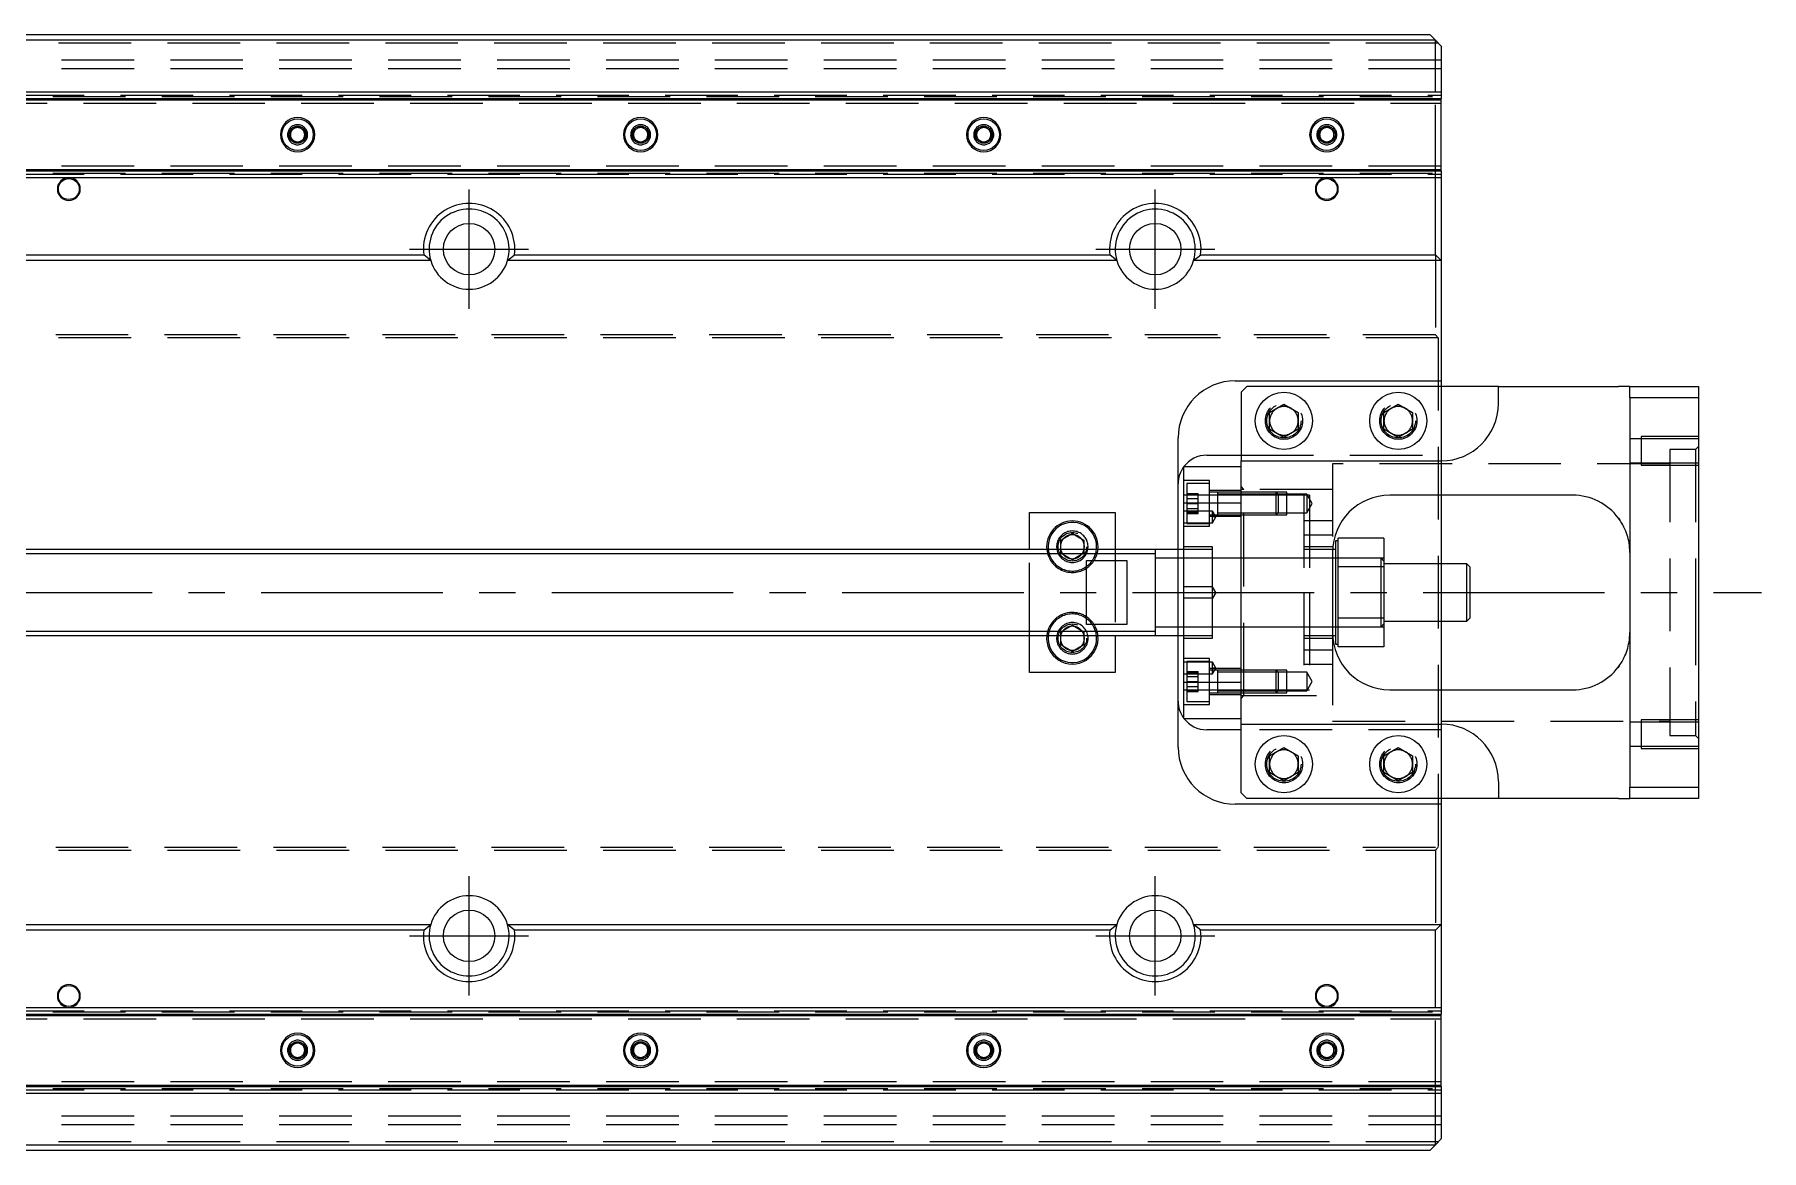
# Model space of a CAD drawing. Extents: x -30 to 950, y -327 to 110.
# Drawn here: x 454 to 756, y -97.5 to 97.5 of the extents above; entities that cross this region are included whole.
import ezdxf

# ---------------------------------------------------------------- set-up
doc = ezdxf.new("R2010")
doc.units = 0
doc.linetypes.add('CENTER', pattern=[50.8, 31.75, -6.35, 6.35, -6.35])
doc.linetypes.add('DASHED', pattern=[19.05, 12.7, -6.35])
doc.layers.get('0').update_dxf_attribs({"linetype": 'CONTINUOUS'})
doc.layers.add('CENTER', color=1, linetype='CENTER')

msp = doc.modelspace()

# ---------------------------------------------------------------- linework, layer by layer
at = {"color": 7, "linetype": 'CONTINUOUS'}
for p, q in [((450, 97.5), (698, 97.5)), ((699, 96.5), (698, 97.5)), ((699, 96.5), (450, 96.5)), ((700, 95.5), (699, 96.5)), ((699, 87.5), (699, 96.5)), ((700, 95.5), (700, 87.5)), ((450, 87.5), (700, 87.5)), ((450, 86.32), (700, 86.32)), ((450, 86.1), (700, 86.1)), ((700, 87.5), (700, 86.32)), ((700, 86.1), (700, 86.32)), ((700, 73.9), (700, 86.1)), ((498.75, 80.72), (500, 81.44)), ((498.75, 79.28), (498.75, 80.72)), ((500, 78.56), (498.75, 79.28)), ((500, 81.44), (501.25, 80.72)), ((501.25, 79.28), (500, 78.56)), ((501.25, 80.72), (501.25, 79.28)), ((558.75, 80.72), (560, 81.44)), ((558.75, 79.28), (558.75, 80.72)), ((560, 78.56), (558.75, 79.28)), ((560, 81.44), (561.25, 80.72)), ((561.25, 79.28), (560, 78.56)), ((561.25, 80.72), (561.25, 79.28)), ((618.75, 80.72), (620, 81.44)), ((618.75, 79.28), (618.75, 80.72)), ((620, 78.56), (618.75, 79.28)), ((620, 81.44), (621.25, 80.72)), ((621.25, 79.28), (620, 78.56)), ((621.25, 80.72), (621.25, 79.28)), ((678.75, 80.72), (680, 81.44)), ((678.75, 79.28), (678.75, 80.72)), ((680, 78.56), (678.75, 79.28)), ((680, 81.44), (681.25, 80.72)), ((681.25, 79.28), (680, 78.56)), ((681.25, 80.72), (681.25, 79.28)), ((450, 73.9), (700, 73.9)), ((450, 73.68), (700, 73.68)), ((450, 72.5), (700, 72.5)), ((699, 59), (699, 72.5)), ((700, 73.68), (700, 73.9)), ((700, 73.68), (700, 72.5)), ((700, 72.5), (700, 58)), ((450, 59), (522.06, 59)), ((523.29, 58), (450, 58)), ((523.29, 58), (522.06, 59)), ((536.71, 58), (537.94, 59)), ((643.29, 58), (536.71, 58)), ((537.94, 59), (642.06, 59)), ((643.29, 58), (642.06, 59)), ((656.71, 58), (657.94, 59)), ((700, 58), (656.71, 58)), ((657.94, 59), (699, 59)), ((699, 59), (700, 58)), ((700, 58), (700, 37)), ((664, 37), (700, 37)), ((700, 37), (700, 36)), ((666, 36), (665, 35)), ((665, 35), (665, 23)), ((710, 36), (666, 36)), ((710, 36), (731, 36)), ((710, 33), (710, 36)), ((733, 36), (731, 36)), ((733, 34), (733, 36)), ((733, 36), (745, 36)), ((733, 34), (733, -34)), ((745, 34), (733, 34)), ((745, 36), (745, 34)), ((745, 34), (745, -34)), ((670, 31.44), (672.5, 32.89)), ((670, 28.56), (670, 31.44)), ((672.5, 32.89), (675, 31.44)), ((675, 31.44), (675, 28.56)), ((690, 31.44), (692.5, 32.89)), ((690, 28.56), (690, 31.44)), ((692.5, 32.89), (695, 31.44)), ((695, 31.44), (695, 28.56)), ((672.5, 27.11), (670, 28.56)), ((675, 28.56), (672.5, 27.11)), ((692.5, 27.11), (690, 28.56)), ((695, 28.56), (692.5, 27.11)), ((654, 7.5), (654, 27)), ((655, 15.65), (655, 22)), ((655, 22), (665, 22)), ((659, 24), (665, 24)), ((665, 23), (700, 23)), ((665, 15.65), (665, 23)), ((655, -15.65), (655, 15.65)), ((655, 15.65), (665, 15.65)), ((660.9, 17.56), (660.9, 16.97)), ((660.9, 16.97), (660.9, 15.7)), ((660.9, 15.7), (660.9, 15.42)), ((665, -15.65), (665, 15.65)), ((665, -15.65), (665, 15.65)), ((723, 17), (691, 17)), ((700, 17), (700, 5)), ((628, 7.5), (628, 14)), ((628, 14), (643, 14)), ((643, 14), (643, 7.5)), ((731.14, 12.81), (731, 13)), ((731.28, 12.61), (731.14, 12.81)), ((731.45, 12.35), (731.28, 12.61)), ((731.61, 12.09), (731.45, 12.35)), ((731.76, 11.82), (731.61, 12.09)), ((633.5, 9.15), (635.5, 10.31)), ((633.5, 7.5), (633.5, 9.15)), ((635.5, 10.31), (637.5, 9.15)), ((637.5, 9.15), (637.5, 7.5)), ((682, 4.47), (682, 9.5)), ((690, 9.5), (682, 9.5)), ((690, 9.5), (690, 4.47)), ((731.87, 11.62), (731.76, 11.82)), ((731.97, 11.42), (731.87, 11.62)), ((732.13, 11.07), (731.97, 11.42)), ((732.28, 10.73), (732.13, 11.07)), ((732.41, 10.38), (732.28, 10.73)), ((732.53, 10.04), (732.41, 10.38)), ((732.63, 9.7), (732.53, 10.04)), ((732.72, 9.35), (732.63, 9.7)), ((732.8, 9.01), (732.72, 9.35)), ((650, 7.5), (450, 7.5)), ((655, 7.5), (650, 7.5)), ((650, 7.5), (650, -7.5)), ((650, 7.5), (650, -7.5)), ((681, 7), (681, -7)), ((681.5, 7.5), (681.01, 7.5)), ((681.75, 9), (681.5, 9)), ((681.5, 9), (681.5, 0)), ((732.86, 8.67), (732.8, 9.01)), ((732.92, 8.25), (732.86, 8.67)), ((732.96, 7.84), (732.92, 8.25)), ((732.99, 7.43), (732.96, 7.84)), ((733, 7.02), (732.99, 7.43)), ((733, 7), (733, 7.02)), ((638, -5.59), (638, 5.59)), ((638, 5.59), (645, 5.59)), ((645, 5.59), (645, -5.59)), ((682, -4.47), (682, 4.47)), ((690, 4.47), (682, 4.47)), ((704.5, 5), (690, 5)), ((690, 4.47), (690, -4.47)), ((705, 4.5), (704.5, 5)), ((704.5, -5), (704.5, 5)), ((705, 4.5), (705, -4.5)), ((681.5, 0), (681.5, -9)), ((645, -5.59), (638, -5.59)), ((682, -9.5), (682, -4.47)), ((690, -4.47), (682, -4.47)), ((690, -4.47), (690, -9.5)), ((690, -5), (704.5, -5)), ((700, -5), (700, -17)), ((704.5, -5), (705, -4.5)), ((450, -7.5), (650, -7.5)), ((628, -14), (628, -7.5)), ((633.5, -9.15), (633.5, -7.5)), ((637.5, -7.5), (637.5, -9.15)), ((643, -7.5), (643, -14)), ((650, -7.5), (655, -7.5)), ((654, -27), (654, -7.5)), ((681.01, -7.5), (681.5, -7.5)), ((681.5, -9), (681.75, -9)), ((732.71, -9.37), (732.79, -9.02)), ((732.79, -9.02), (732.86, -8.67)), ((732.86, -8.67), (732.92, -8.26)), ((732.92, -8.26), (732.96, -7.85)), ((732.96, -7.85), (732.99, -7.43)), ((732.99, -7.43), (733, -7.02)), ((733, -7.02), (733, -7)), ((635.5, -10.31), (633.5, -9.15)), ((637.5, -9.15), (635.5, -10.31)), ((690, -9.5), (682, -9.5)), ((731.52, -12.23), (731.64, -12.03)), ((731.64, -12.03), (731.76, -11.83)), ((731.76, -11.83), (731.87, -11.62)), ((731.87, -11.62), (731.97, -11.42)), ((731.97, -11.42), (732.13, -11.09)), ((732.13, -11.09), (732.27, -10.75)), ((732.27, -10.75), (732.4, -10.41)), ((732.4, -10.41), (732.52, -10.07)), ((732.52, -10.07), (732.62, -9.72)), ((732.62, -9.72), (732.71, -9.37)), ((643, -14), (628, -14)), ((731, -13), (731.14, -12.81)), ((731.14, -12.81), (731.27, -12.62)), ((731.27, -12.62), (731.4, -12.43)), ((731.4, -12.43), (731.52, -12.23)), ((655, -15.65), (665, -15.65)), ((655, -22), (655, -15.65)), ((665, -23), (665, -15.65)), ((691, -17), (723, -17)), ((655, -22), (665, -22)), ((665, -24), (659, -24)), ((665, -35), (665, -23)), ((665, -23), (700, -23)), ((670, -28.56), (672.5, -27.11)), ((672.5, -27.11), (675, -28.56)), ((690, -28.56), (692.5, -27.11)), ((692.5, -27.11), (695, -28.56)), ((670, -31.44), (670, -28.56)), ((675, -28.56), (675, -31.44)), ((690, -31.44), (690, -28.56)), ((695, -28.56), (695, -31.44)), ((672.5, -32.89), (670, -31.44)), ((675, -31.44), (672.5, -32.89)), ((692.5, -32.89), (690, -31.44)), ((695, -31.44), (692.5, -32.89)), ((710, -33), (710, -36)), ((665, -35), (666, -36)), ((710, -36), (666, -36)), ((700, -36), (700, -37)), ((731, -36), (710, -36)), ((731, -36), (733, -36)), ((733, -36), (733, -34)), ((733, -34), (745, -34)), ((745, -36), (733, -36)), ((745, -34), (745, -36)), ((700, -37), (664, -37)), ((700, -37), (700, -58)), ((450, -58), (523.29, -58)), ((522.06, -59), (450, -59)), ((522.06, -59), (523.29, -58)), ((536.71, -58), (643.29, -58)), ((537.94, -59), (536.71, -58)), ((642.06, -59), (537.94, -59)), ((642.06, -59), (643.29, -58)), ((656.71, -58), (700, -58)), ((657.94, -59), (656.71, -58)), ((699, -59), (657.94, -59)), ((700, -58), (699, -59)), ((699, -72.5), (699, -59)), ((700, -58), (700, -72.5)), ((450, -72.5), (700, -72.5)), ((450, -73.68), (700, -73.68)), ((450, -73.9), (700, -73.9)), ((700, -72.5), (700, -73.68)), ((700, -73.9), (700, -73.68)), ((700, -86.1), (700, -73.9)), ((498.75, -79.28), (500, -78.56)), ((498.75, -80.72), (498.75, -79.28)), ((500, -81.44), (498.75, -80.72)), ((500, -78.56), (501.25, -79.28)), ((501.25, -80.72), (500, -81.44)), ((501.25, -79.28), (501.25, -80.72)), ((558.75, -79.28), (560, -78.56)), ((558.75, -80.72), (558.75, -79.28)), ((560, -81.44), (558.75, -80.72)), ((560, -78.56), (561.25, -79.28)), ((561.25, -80.72), (560, -81.44)), ((561.25, -79.28), (561.25, -80.72)), ((618.75, -79.28), (620, -78.56)), ((618.75, -80.72), (618.75, -79.28)), ((620, -81.44), (618.75, -80.72)), ((620, -78.56), (621.25, -79.28)), ((621.25, -80.72), (620, -81.44)), ((621.25, -79.28), (621.25, -80.72)), ((678.75, -79.28), (680, -78.56)), ((678.75, -80.72), (678.75, -79.28)), ((680, -81.44), (678.75, -80.72)), ((680, -78.56), (681.25, -79.28)), ((681.25, -80.72), (680, -81.44)), ((681.25, -79.28), (681.25, -80.72)), ((450, -86.1), (700, -86.1)), ((450, -86.32), (700, -86.32)), ((450, -87.5), (700, -87.5)), ((699, -96.5), (699, -87.5)), ((700, -86.32), (700, -86.1)), ((700, -86.32), (700, -87.5)), ((700, -87.5), (700, -95.5)), ((450, -96.5), (699, -96.5)), ((698, -97.5), (699, -96.5)), ((699, -96.5), (700, -95.5)), ((698, -97.5), (450, -97.5))]:
    msp.add_line(p, q, dxfattribs=at)
at = {"color": 3, "linetype": 'DASHED'}
for p, q in [((699.5, 96), (435.5, 96)), ((700, 93), (0, 93)), ((700, 91.5), (0, 91.5)), ((0, 86.7), (700, 86.7)), ((443.5, 86.26), (700, 86.26)), ((443.5, 85.5), (700, 85.5)), ((450, 86.91), (700, 86.91)), ((699, 72.5), (699, 87.5)), ((498.5, 80), (498.52, 80.22)), ((558.5, 80), (558.52, 80.22)), ((618.5, 80), (618.52, 80.22)), ((678.5, 80), (678.52, 80.22)), ((0, 73.3), (700, 73.3)), ((700, 74.5), (443.5, 74.5)), ((443.5, 73.74), (700, 73.74)), ((450, 73.09), (700, 73.09)), ((699, 59), (699, 45)), ((699.5, 44.5), (0.5, 44.5)), ((699, 45), (1, 45)), ((699.5, 44.5), (699, 45)), ((699.5, 44.5), (699.5, -44.5)), ((700, 36), (700, 24)), ((669.5, 30), (669.52, 30.35)), ((689.5, 30), (689.52, 30.35)), ((745, 27.25), (735, 27.25)), ((735, 27.25), (735, 22.25)), ((735, 26.85), (733, 26.85)), ((745, 26.85), (735, 26.85)), ((744.5, 25), (740, 25)), ((740, 25), (740, -25)), ((745, 25.5), (744.5, 25)), ((744.5, 25), (744.5, 0)), ((665, 24), (700, 24)), ((665, 15.65), (665, 22)), ((740, 22.5), (681, 22.5)), ((681, 22.5), (681, 7)), ((700, 24), (700, 23)), ((700, 23), (700, 17)), ((733, 22.65), (735, 22.65)), ((735, 22.65), (745, 22.65)), ((735, 22.25), (745, 22.25)), ((659.5, 19.56), (655, 19.56)), ((659.5, 19.06), (655.5, 19.06)), ((655.5, 19.06), (655.5, 15.56)), ((659.5, 11.56), (659.5, 19.56)), ((665.5, 18), (665, 18.5)), ((655.5, 17), (655, 17)), ((655.5, 17.29), (657.5, 17.29)), ((655.5, 17.06), (657.5, 17.06)), ((659.5, 17), (655.5, 17)), ((655.5, 16.42), (657.5, 16.42)), ((655.5, 15.56), (655.5, 12.06)), ((655.5, 15.56), (657.5, 15.56)), ((657.5, 16.42), (657.5, 17.29)), ((657.5, 14.69), (657.5, 16.42)), ((665, 17.81), (659.5, 17.81)), ((660.9, 17.56), (659.5, 17.56)), ((660.9, 17), (659.5, 17)), ((660.9, 17.56), (660.89, 17.56)), ((660.9, 17.56), (660.9, 13.56)), ((665, 17.56), (660.9, 17.56)), ((660.9, 17.56), (660.9, 17.56)), ((660.9, 17.56), (660.9, 13.56)), ((665, 17.21), (660.9, 17.21)), ((665, 17), (660.9, 17)), ((660.9, 15.42), (660.9, 14.14)), ((665.5, 18), (665, 18)), ((671.15, 17.56), (665, 17.56)), ((671.15, 17.56), (665, 17.56)), ((671.5, 17.21), (665, 17.21)), ((671.5, 17), (665, 17)), ((681, 18), (665.5, 18)), ((665.5, -18), (665.5, 18)), ((671.5, 17.21), (671.15, 17.56)), ((673, 17.56), (671.15, 17.56)), ((671.15, 15.56), (671.15, 17.56)), ((671.15, 13.56), (671.15, 15.56)), ((673, 17.21), (671.5, 17.21)), ((671.5, 17.21), (671.5, 15.56)), ((673, 17), (671.5, 17)), ((671.5, 15.56), (671.5, 13.91)), ((673, 13.56), (673, 17.56)), ((676.5, 17.21), (673, 17.21)), ((676, 17), (673, 17)), ((677, 17), (676, 17)), ((676, 17), (676, 0)), ((677.45, 15.56), (676.5, 17.21)), ((676.5, 17.21), (676.5, 15.56)), ((676.5, 13.91), (677.45, 15.56)), ((676.5, 15.56), (676.5, 13.91)), ((677, 17), (677, 0)), ((660, 14.2), (655, 14.2)), ((655, 12.2), (660, 12.2)), ((655.5, 14.69), (657.5, 14.69)), ((655.5, 14.06), (657.5, 14.06)), ((655.5, 13.82), (657.5, 13.82)), ((657.5, 13.82), (657.5, 14.69)), ((659.5, 13.56), (660.9, 13.56)), ((665, 13.31), (659.5, 13.31)), ((660.6, 13.2), (660, 14.2)), ((660, 13.2), (660, 14.2)), ((660.6, 13.2), (660, 13.2)), ((660, 12.2), (660.6, 13.2)), ((660.6, 13.2), (660, 13.2)), ((660, 12.2), (660, 13.2)), ((660.89, 13.56), (660.9, 13.56)), ((660.9, 14.14), (660.9, 13.56)), ((660.9, 13.91), (665, 13.91)), ((660.9, 13.56), (665, 13.56)), ((660.9, 13.56), (660.9, 13.56)), ((665, 13.91), (671.5, 13.91)), ((665, 13.56), (671.15, 13.56)), ((665, 13.56), (671.15, 13.56)), ((671.15, 13.56), (671.5, 13.91)), ((671.15, 13.56), (673, 13.56)), ((671.5, 13.91), (673, 13.91)), ((673, 13.91), (676.5, 13.91)), ((677, 12.5), (676, 12.5)), ((681, 12.5), (677, 12.5)), ((731, 13), (731.25, 12.65)), ((659.5, 11.56), (655, 11.56)), ((655.5, 12.06), (659.5, 12.06)), ((681, 10), (676, 10)), ((628, -7.5), (628, 7.5)), ((633, 8), (633.01, 8.25)), ((633.5, 6.85), (633.5, 7.5)), ((635.5, 5.69), (633.5, 6.85)), ((637.5, 6.85), (635.5, 5.69)), ((637.5, 7.5), (637.5, 6.85)), ((643, 7.5), (643, -7.5)), ((654, 6), (654, 7.5)), ((660, 8), (655, 8)), ((660, 7.5), (655, 7.5)), ((660, 1), (660, 8)), ((681, 8), (676, 8)), ((681, 7.5), (676, 7.5)), ((681.01, 7.5), (681, 7.5)), ((655, 6), (650, 6)), ((654, -6), (654, 6)), ((660, 6), (655, 6)), ((665, 6), (660, 6)), ((676, 6), (665, 6)), ((681, 6), (676, 6)), ((681.5, 6), (681, 6)), ((682, 6), (681.5, 6)), ((689.5, 6), (682, 6)), ((690, 5.5), (689.5, 6)), ((689.5, -6), (689.5, 6)), ((690, 6), (689.5, 6)), ((700, 5), (700, -5)), ((660, 1), (655, 1)), ((660.6, 0), (660, 1)), ((660, -1), (660, 1)), ((660.6, 0), (660, -1)), ((676, 0), (676, -17)), ((677, 0), (677, -17)), ((744.5, 0), (744.5, -25)), ((660, -1), (655, -1)), ((660, -8), (660, -1)), ((633.5, -6.85), (635.5, -5.69)), ((635.5, -5.69), (637.5, -6.85)), ((650, -6), (655, -6)), ((654, -7.5), (654, -6)), ((655, -6), (660, -6)), ((660, -6), (665, -6)), ((665, -6), (676, -6)), ((676, -6), (681, -6)), ((681, -6), (681.5, -6)), ((681.5, -6), (682, -6)), ((682, -6), (689.5, -6)), ((689.5, -6), (690, -5.5)), ((689.5, -6), (690, -6)), ((633, -8), (633.01, -7.75)), ((633.5, -7.5), (633.5, -6.85)), ((637.5, -6.85), (637.5, -7.5)), ((655, -7.5), (660, -7.5)), ((655, -8), (660, -8)), ((676, -7.5), (681, -7.5)), ((676, -8), (681, -8)), ((681, -7), (681, -22.5)), ((681, -7.5), (681.01, -7.5)), ((659.5, -11.56), (655, -11.56)), ((659.5, -12.06), (655.5, -12.06)), ((655.5, -12.06), (655.5, -19.06)), ((659.5, -15.56), (659.5, -11.56)), ((676, -10), (681, -10)), ((660, -12.2), (655, -12.2)), ((655, -14.2), (660, -14.2)), ((655.5, -13.82), (657.5, -13.82)), ((655.5, -14.06), (657.5, -14.06)), ((655.5, -14.69), (657.5, -14.69)), ((657.5, -14.06), (657.5, -13.82)), ((657.5, -15.56), (657.5, -14.06)), ((665, -13.31), (659.5, -13.31)), ((660.9, -13.56), (659.5, -13.56)), ((660.6, -13.2), (660, -12.2)), ((660, -13.2), (660, -12.2)), ((660, -14.2), (660.6, -13.2)), ((660.6, -13.2), (660, -13.2)), ((660, -14.2), (660, -13.2)), ((660.9, -13.56), (660.89, -13.56)), ((660.9, -13.56), (660.9, -17.56)), ((660.9, -13.56), (660.9, -17.56)), ((660.9, -13.56), (660.9, -17.56)), ((665, -13.56), (660.9, -13.56)), ((660.9, -13.56), (660.9, -13.56)), ((665, -13.91), (660.9, -13.91)), ((671.15, -13.56), (665, -13.56)), ((671.15, -13.56), (665, -13.56)), ((671.5, -13.91), (665, -13.91)), ((671.5, -13.91), (671.15, -13.56)), ((673, -13.56), (671.15, -13.56)), ((671.15, -17.56), (671.15, -13.56)), ((673, -13.91), (671.5, -13.91)), ((671.5, -13.91), (671.5, -17.21)), ((673, -17.56), (673, -13.56)), ((676.5, -13.91), (673, -13.91)), ((676, -12.5), (677, -12.5)), ((677.45, -15.56), (676.5, -13.91)), ((676.5, -13.91), (676.5, -17.21)), ((677, -12.5), (681, -12.5)), ((731.14, -12.8), (730.87, -13.17)), ((655, -17), (655.5, -17)), ((655.5, -15.56), (657.5, -15.56)), ((655.5, -16.42), (657.5, -16.42)), ((655.5, -17), (659.5, -17)), ((655.5, -17.06), (657.5, -17.06)), ((655.5, -17.29), (657.5, -17.29)), ((657.5, -17.06), (657.5, -15.56)), ((657.5, -17.29), (657.5, -17.06)), ((659.5, -19.56), (659.5, -15.56)), ((659.5, -17), (660.9, -17)), ((659.5, -17.56), (660.9, -17.56)), ((659.5, -17.81), (665, -17.81)), ((660.89, -17.56), (660.9, -17.56)), ((660.9, -17), (665, -17)), ((660.9, -17.21), (665, -17.21)), ((660.9, -17.56), (665, -17.56)), ((660.9, -17.56), (660.9, -17.56)), ((665, -22), (665, -15.65)), ((665, -17), (671.5, -17)), ((665, -17.21), (671.5, -17.21)), ((665, -17.56), (671.15, -17.56)), ((665, -17.56), (671.15, -17.56)), ((665, -18.5), (665.5, -18)), ((665, -18), (665.5, -18)), ((665.5, -18), (681, -18)), ((671.15, -17.56), (671.5, -17.21)), ((671.15, -17.56), (673, -17.56)), ((671.5, -17), (673, -17)), ((671.5, -17.21), (673, -17.21)), ((673, -17), (676, -17)), ((673, -17.21), (676.5, -17.21)), ((676, -17), (677, -17)), ((676.5, -17.21), (677.45, -15.56)), ((700, -17), (700, -23)), ((655, -19.56), (659.5, -19.56)), ((655.5, -19.06), (659.5, -19.06)), ((700, -24), (665, -24)), ((681, -22.5), (740, -22.5)), ((700, -23), (700, -24)), ((700, -24), (700, -36)), ((735, -22.65), (733, -22.65)), ((745, -22.25), (735, -22.25)), ((735, -22.25), (735, -27.25)), ((745, -22.65), (735, -22.65)), ((733, -26.85), (735, -26.85)), ((735, -26.85), (745, -26.85)), ((740, -25), (744.5, -25)), ((744.5, -25), (745, -25.5)), ((669.5, -30), (669.51, -29.71)), ((689.5, -30), (689.51, -29.71)), ((735, -27.25), (745, -27.25)), ((0.5, -44.5), (699.5, -44.5)), ((1, -45), (699, -45)), ((699, -45), (699.5, -44.5)), ((699, -45), (699, -59)), ((0, -73.3), (700, -73.3)), ((443.5, -73.74), (700, -73.74)), ((443.5, -74.5), (700, -74.5)), ((450, -73.09), (700, -73.09)), ((699, -87.5), (699, -72.5)), ((498.5, -80), (498.52, -79.75)), ((558.5, -80), (558.52, -79.75)), ((618.5, -80), (618.52, -79.75)), ((678.5, -80), (678.52, -79.78)), ((0, -86.7), (700, -86.7)), ((700, -85.5), (443.5, -85.5)), ((443.5, -86.26), (700, -86.26)), ((450, -86.91), (700, -86.91)), ((700, -91.5), (0, -91.5)), ((700, -93), (0, -93)), ((699.5, -96), (435.5, -96))]:
    msp.add_line(p, q, dxfattribs=at)
at = {"color": 3, "linetype": 'CONTINUOUS'}
for p, q in [((650, 6.75), (450, 6.75)), ((450, -6.75), (650, -6.75))]:
    msp.add_line(p, q, dxfattribs=at)
at = {"color": 7, "linetype": 'CONTINUOUS'}
for centre, radius in [((500, 80), 2.75), ((560, 80), 2.75), ((620, 80), 2.75), ((680, 80), 2.75), ((530, 60), 4.5), ((650, 60), 4.5), ((672.5, 30), 5), ((692.5, 30), 5), ((672.5, -30), 5), ((692.5, -30), 5), ((530, -60), 4.5), ((650, -60), 4.5), ((500, -80), 2.75), ((560, -80), 2.75), ((620, -80), 2.75), ((680, -80), 2.75)]:
    msp.add_circle(centre, radius, dxfattribs=at)
at = {"color": 3, "linetype": 'DASHED'}
for centre, radius in [((500, 80), 1.5), ((560, 80), 1.5), ((620, 80), 1.5), ((680, 80), 1.5), ((672.5, 30), 3.25), ((692.5, 30), 3.25), ((672.5, 30), 3), ((692.5, 30), 3), ((635.5, 8), 2.5), ((635.5, -8), 2.5), ((672.5, -30), 3.25), ((672.5, -30), 3), ((692.5, -30), 3.25), ((692.5, -30), 3), ((500, -80), 1.5), ((560, -80), 1.5), ((620, -80), 1.5), ((680, -80), 1.5)]:
    msp.add_circle(centre, radius, dxfattribs=at)
at = {"color": 3, "linetype": 'CONTINUOUS'}
for centre in [(460, 70.5), (680, 70.5), (460, -70.5), (680, -70.5)]:
    msp.add_circle(centre, 1.83, dxfattribs=at)
at = {"color": 7, "linetype": 'CONTINUOUS'}
for centre, radius, start, end in [((500, 80), 3, 0, 180), ((560, 80), 3, 0, 180), ((620, 80), 3, 0, 180), ((680, 80), 3, 0, 180), ((500, 80), 3, 180, 0), ((560, 80), 3, 180, 0), ((620, 80), 3, 180, 0), ((680, 80), 3, 180, 0), ((460, 70.5), 2, 180, 90), ((460, 70.5), 2, 90, 180), ((680, 70.5), 2, 180, 90), ((680, 70.5), 2, 90, 180), ((530, 60), 8, 352.8192, 187.1808), ((530, 60), 7, 343.3985, 196.6015), ((650, 60), 8, 352.8192, 187.1808), ((650, 60), 7, 343.3985, 196.6015), ((530, 60), 7, 196.6015, 343.3985), ((650, 60), 7, 196.6015, 343.3985), ((664, 27), 10, 90, 180), ((700, 33), 10, 270, 0), ((659, 19), 5, 143.1301, 180), ((659, 19), 5, 90, 143.1301), ((691, 7), 10, 90, 180), ((723, 7), 10, 36.8699, 90), ((635.5, 8), 4.5, 90, 186.3794), ((635.5, 8), 4.25, 0, 186.7563), ((635.5, 8), 4.5, 353.6206, 90), ((681.75, 9.25), 0.25, 270, 0), ((635.5, 8), 4.25, 353.2437, 0), ((635.5, -8), 4.5, 173.6206, 6.3794), ((635.5, -8), 4.25, 173.2437, 0), ((635.5, -8), 4.25, 0, 6.7563), ((691, -7), 10, 180, 270), ((681.75, -9.25), 0.25, 0, 90), ((723, -7), 10, 270, 323.1301), ((659, -19), 5, 180, 216.8699), ((659, -19), 5, 216.8699, 270), ((700, -33), 10, 0, 90), ((664, -27), 10, 180, 270), ((530, -60), 7, 16.6015, 163.3985), ((650, -60), 7, 16.6015, 163.3985), ((530, -60), 8, 172.8192, 7.1808), ((530, -60), 7, 163.3985, 16.6015), ((650, -60), 8, 172.8192, 7.1808), ((650, -60), 7, 163.3985, 16.6015), ((460, -70.5), 2, 270, 180), ((680, -70.5), 2, 270, 180), ((460, -70.5), 2, 180, 270), ((680, -70.5), 2, 180, 270), ((500, -80), 3, 0, 180), ((560, -80), 3, 0, 180), ((620, -80), 3, 0, 180), ((680, -80), 3, 0, 180), ((500, -80), 3, 180, 0), ((560, -80), 3, 180, 0), ((620, -80), 3, 180, 0), ((680, -80), 3, 180, 0)]:
    msp.add_arc(centre, radius, start, end, dxfattribs=at)
at = {"color": 3, "linetype": 'DASHED'}
for centre, radius, start, end in [((500, 80), 1.75, 0, 180), ((560, 80), 1.75, 0, 180), ((620, 80), 1.75, 0, 180), ((680, 80), 1.75, 0, 180), ((500, 80), 1.75, 180, 0), ((500, 80), 1.25, 120, 180), ((500, 80), 1.25, 180, 240), ((500, 80), 1.25, 240, 300), ((500, 80), 1.25, 60, 120), ((500, 80), 1.25, 0, 60), ((500, 80), 1.25, 300, 0), ((560, 80), 1.75, 180, 0), ((560, 80), 1.25, 120, 180), ((560, 80), 1.25, 180, 240), ((560, 80), 1.25, 60, 120), ((560, 80), 1.25, 240, 300), ((560, 80), 1.25, 0, 60), ((560, 80), 1.25, 300, 0), ((620, 80), 1.75, 180, 0), ((620, 80), 1.25, 120, 180), ((620, 80), 1.25, 180, 240), ((620, 80), 1.25, 60, 120), ((620, 80), 1.25, 240, 300), ((620, 80), 1.25, 0, 60), ((620, 80), 1.25, 300, 0), ((680, 80), 1.75, 180, 0), ((680, 80), 1.25, 120, 180), ((680, 80), 1.25, 180, 240), ((680, 80), 1.25, 60, 120), ((680, 80), 1.25, 240, 300), ((680, 80), 1.25, 0, 60), ((680, 80), 1.25, 300, 0), ((672.5, 30), 2.5, 120, 180), ((672.5, 30), 2.5, 60, 120), ((672.5, 30), 2.5, 0, 60), ((692.5, 30), 2.5, 120, 180), ((692.5, 30), 2.5, 60, 120), ((692.5, 30), 2.5, 0, 60), ((672.5, 30), 2.5, 180, 240), ((672.5, 30), 2.5, 240, 300), ((672.5, 30), 2.5, 300, 0), ((692.5, 30), 2.5, 180, 240), ((692.5, 30), 2.5, 240, 300), ((692.5, 30), 2.5, 300, 0), ((635.5, 8), 2.75, 349.5243, 190.4757), ((635.5, 8), 2.1, 137.7528, 162.2472), ((635.5, 8), 2.1, 102.2472, 137.7528), ((635.5, 8), 2.1, 77.7528, 102.2472), ((635.5, 8), 2.1, 42.2472, 77.7528), ((635.5, 8), 2.1, 17.7528, 42.2472), ((635.5, 8), 4.5, 186.3794, 303.749), ((635.5, 8), 4.25, 186.7563, 306.0319), ((635.5, 8), 2.75, 190.4757, 270), ((635.5, 8), 2.1, 162.2472, 180), ((635.5, 8), 2.1, 180, 193.7741), ((635.5, 8), 2.1, 193.7741, 197.7528), ((635.5, 8), 2.1, 197.7528, 222.2472), ((635.5, 8), 2.1, 222.2472, 257.7528), ((635.5, 8), 2.75, 270, 349.5243), ((635.5, 8), 2.1, 282.2472, 317.7528), ((635.5, 8), 2.1, 317.7528, 342.2472), ((635.5, 8), 2.1, 346.2259, 17.7528), ((635.5, 8), 2.1, 342.2472, 346.2259), ((635.5, 8), 4.5, 303.749, 353.6206), ((635.5, 8), 4.25, 306.0319, 353.2437), ((635.5, 8), 2.1, 257.7528, 282.2472), ((635.5, -8), 4.5, 90, 173.6206), ((635.5, -8), 4.25, 53.9681, 173.2437), ((635.5, -8), 2.75, 10.4757, 169.5243), ((635.5, -8), 2.1, 102.2472, 137.7528), ((635.5, -8), 2.1, 77.7528, 102.2472), ((635.5, -8), 4.5, 56.251, 90), ((635.5, -8), 2.1, 42.2472, 77.7528), ((635.5, -8), 4.5, 6.3794, 56.251), ((635.5, -8), 4.25, 6.7563, 53.9681), ((635.5, -8), 2.75, 169.5243, 270), ((635.5, -8), 2.1, 166.2259, 180), ((635.5, -8), 2.1, 180, 197.7528), ((635.5, -8), 2.1, 162.2472, 166.2259), ((635.5, -8), 2.1, 137.7528, 162.2472), ((635.5, -8), 2.1, 197.7528, 222.2472), ((635.5, -8), 2.75, 270, 10.4757), ((635.5, -8), 2.1, 17.7528, 42.2472), ((635.5, -8), 2.1, 317.7528, 342.2472), ((635.5, -8), 2.1, 13.7741, 17.7528), ((635.5, -8), 2.1, 342.2472, 13.7741), ((635.5, -8), 2.1, 222.2472, 257.7528), ((635.5, -8), 2.1, 257.7528, 282.2472), ((635.5, -8), 2.1, 282.2472, 317.7528), ((672.5, -30), 2.5, 120, 180), ((672.5, -30), 2.5, 180, 240), ((672.5, -30), 2.5, 60, 120), ((672.5, -30), 2.5, 0, 60), ((672.5, -30), 2.5, 300, 0), ((692.5, -30), 2.5, 120, 180), ((692.5, -30), 2.5, 180, 240), ((692.5, -30), 2.5, 60, 120), ((692.5, -30), 2.5, 0, 60), ((692.5, -30), 2.5, 300, 0), ((672.5, -30), 2.5, 240, 300), ((692.5, -30), 2.5, 240, 300), ((500, -80), 1.75, 0, 180), ((560, -80), 1.75, 0, 180), ((620, -80), 1.75, 0, 180), ((680, -80), 1.75, 0, 180), ((500, -80), 1.75, 180, 0), ((500, -80), 1.25, 120, 180), ((500, -80), 1.25, 180, 240), ((500, -80), 1.25, 60, 120), ((500, -80), 1.25, 240, 300), ((500, -80), 1.25, 0, 60), ((500, -80), 1.25, 300, 0), ((560, -80), 1.75, 180, 0), ((560, -80), 1.25, 120, 180), ((560, -80), 1.25, 180, 240), ((560, -80), 1.25, 60, 120), ((560, -80), 1.25, 240, 300), ((560, -80), 1.25, 0, 60), ((560, -80), 1.25, 300, 0), ((620, -80), 1.75, 180, 0), ((620, -80), 1.25, 120, 180), ((620, -80), 1.25, 180, 240), ((620, -80), 1.25, 60, 120), ((620, -80), 1.25, 240, 300), ((620, -80), 1.25, 0, 60), ((620, -80), 1.25, 300, 0), ((680, -80), 1.75, 180, 0), ((680, -80), 1.25, 120, 180), ((680, -80), 1.25, 180, 240), ((680, -80), 1.25, 60, 120), ((680, -80), 1.25, 240, 300), ((680, -80), 1.25, 0, 60), ((680, -80), 1.25, 300, 0)]:
    msp.add_arc(centre, radius, start, end, dxfattribs=at)
at = {"layer": 'CENTER', "color": 1, "linetype": 'CENTER'}
for p, q in [((530, 49.6), (530, 70.4)), ((650, 49.6), (650, 70.4)), ((519.6, 60), (540.4, 60)), ((639.6, 60), (660.4, 60)), ((-14.36, 0), (756.01, 0)), ((530, -70.4), (530, -49.6)), ((650, -70.4), (650, -49.6)), ((519.6, -60), (540.4, -60)), ((639.6, -60), (660.4, -60))]:
    msp.add_line(p, q, dxfattribs=at)

doc.saveas('drawing.dxf')
